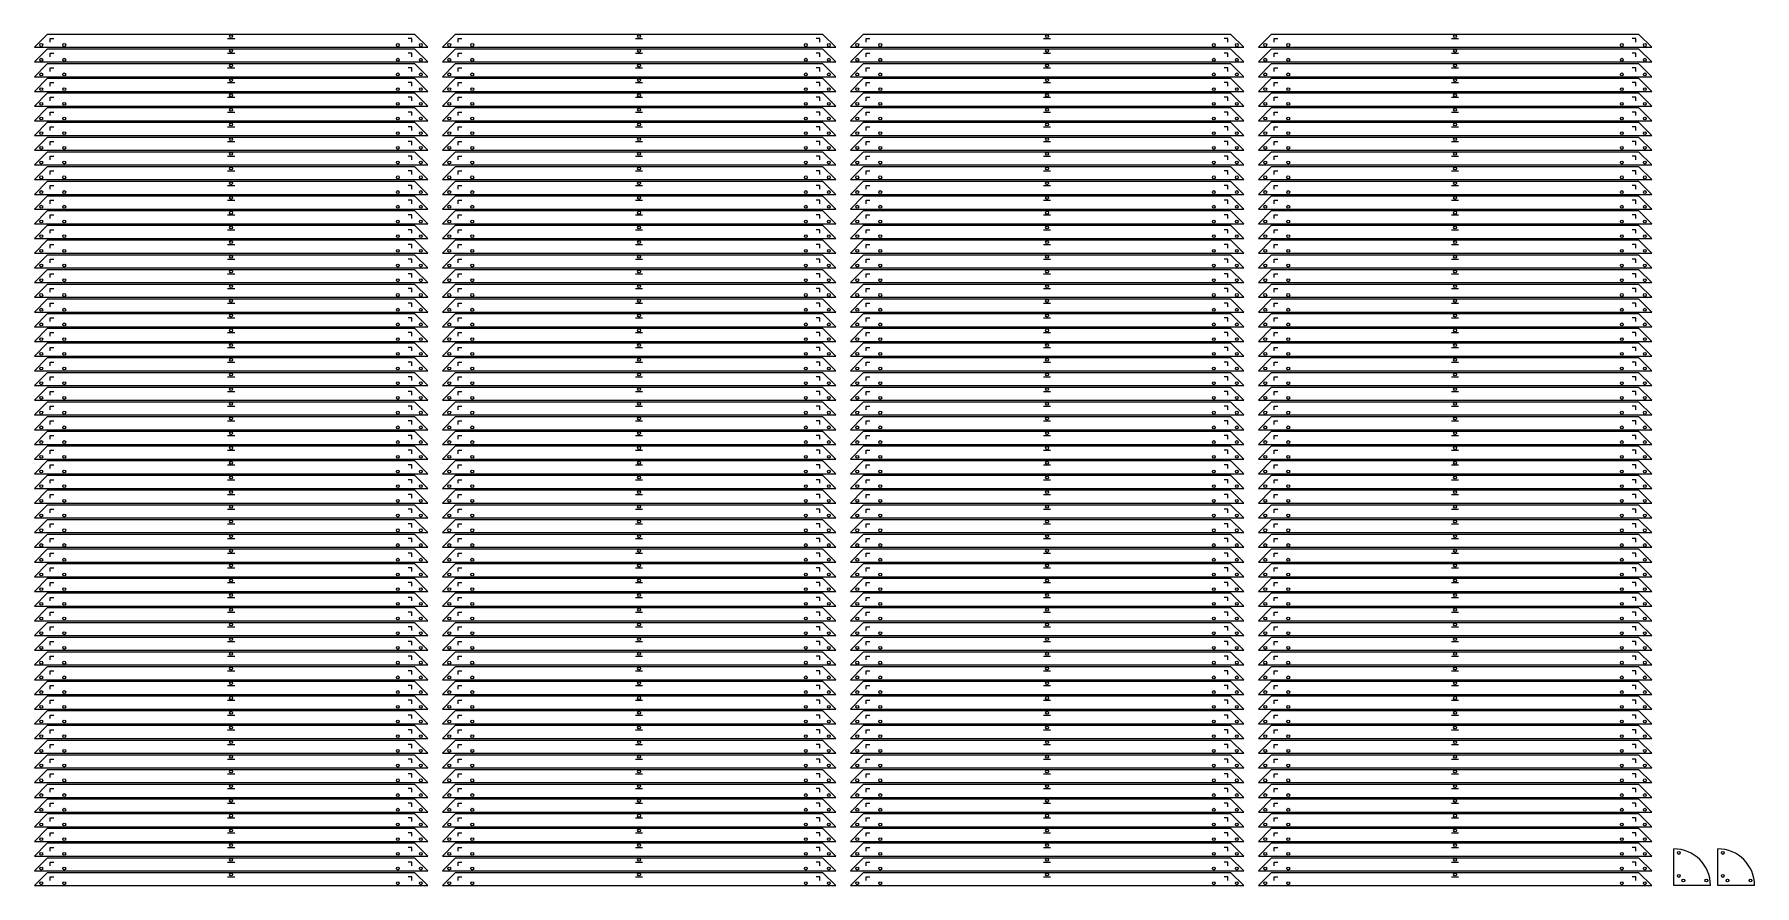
# Model space of a CAD drawing. Header units: inches. Extents: x 0.8 to 94.4, y 0.8 to 47.1.
import ezdxf

# ---------------------------------------------------------------- set-up
doc = ezdxf.new("R2010")
doc.units = ezdxf.units.IN
doc.header["$MEASUREMENT"] = 0
doc.layers.get('0').update_dxf_attribs({"lineweight": 25, "true_color": 0xffffff})

# ---------------------------------------------------------------- blocks, each defined once
blk = doc.blocks.new('side')
blk.add_line((-0.19685, 0.4781), (0.19685, 0.4781))
blk.add_lwpolyline([(-10.7, 0), (10.7, 0), (10, 0.7), (-10, 0.7)], close=True)
for points in [[(-9.8425, 0.28125), (-9.8425, 0.4781), (-9.64565, 0.4781)], [(9.8425, 0.28125), (9.8425, 0.4781), (9.64565, 0.4781)]]:
    blk.add_lwpolyline(points)
for centre in [(-10.325, 0.125), (-9.075, 0.125), (0, 0.6031), (9.075, 0.125), (10.325, 0.125)]:
    blk.add_circle(centre, 0.07812)
blk = doc.blocks.new('fastener')
for p, q in [((0, 0), (0, 2)), ((2, 0), (0, 0))]:
    blk.add_line(p, q)
for centre in [(0.275, 1.775), (0.275, 0.525), (0.525, 0.275), (1.775, 0.275)]:
    blk.add_circle(centre, 0.0781)
blk.add_arc((0, 0), 2, 0, 90)

msp = doc.modelspace()

# ---------------------------------------------------------------- block references
for name, p in [('side', (11.5, 46.4)), ('side', (33.7, 46.4)), ('side', (55.9, 46.4)), ('side', (78.1, 46.4)), ('side', (11.5, 45.6)), ('side', (33.7, 45.6)), ('side', (55.9, 45.6)), ('side', (78.1, 45.6)), ('side', (11.5, 44.8)), ('side', (33.7, 44.8)), ('side', (55.9, 44.8)), ('side', (78.1, 44.8)), ('side', (11.5, 44)), ('side', (33.7, 44)), ('side', (55.9, 44)), ('side', (78.1, 44)), ('side', (11.5, 43.2)), ('side', (11.5, 42.4)), ('side', (33.7, 43.2)), ('side', (33.7, 42.4)), ('side', (55.9, 43.2)), ('side', (55.9, 42.4)), ('side', (78.1, 43.2)), ('side', (78.1, 42.4)), ('side', (11.5, 41.6)), ('side', (33.7, 41.6)), ('side', (55.9, 41.6)), ('side', (78.1, 41.6)), ('side', (11.5, 40.8)), ('side', (33.7, 40.8)), ('side', (55.9, 40.8)), ('side', (78.1, 40.8)), ('side', (11.5, 40)), ('side', (33.7, 40)), ('side', (55.9, 40)), ('side', (78.1, 40)), ('side', (11.5, 39.2)), ('side', (33.7, 39.2)), ('side', (55.9, 39.2)), ('side', (78.1, 39.2)), ('side', (11.5, 38.4)), ('side', (33.7, 38.4)), ('side', (55.9, 38.4)), ('side', (78.1, 38.4)), ('side', (11.5, 37.6)), ('side', (11.5, 36.8)), ('side', (33.7, 37.6)), ('side', (33.7, 36.8)), ('side', (55.9, 37.6)), ('side', (55.9, 36.8)), ('side', (78.1, 37.6)), ('side', (78.1, 36.8)), ('side', (11.5, 36)), ('side', (33.7, 36)), ('side', (55.9, 36)), ('side', (78.1, 36)), ('side', (11.5, 35.2)), ('side', (33.7, 35.2)), ('side', (55.9, 35.2)), ('side', (78.1, 35.2)), ('side', (11.5, 34.4)), ('side', (33.7, 34.4)), ('side', (55.9, 34.4)), ('side', (78.1, 34.4)), ('side', (11.5, 33.6)), ('side', (33.7, 33.6)), ('side', (55.9, 33.6)), ('side', (78.1, 33.6)), ('side', (11.5, 32.8)), ('side', (33.7, 32.8)), ('side', (55.9, 32.8)), ('side', (78.1, 32.8)), ('side', (11.5, 32)), ('side', (11.5, 31.2)), ('side', (33.7, 32)), ('side', (33.7, 31.2)), ('side', (55.9, 32)), ('side', (55.9, 31.2)), ('side', (78.1, 32)), ('side', (78.1, 31.2)), ('side', (11.5, 30.4)), ('side', (33.7, 30.4)), ('side', (55.9, 30.4)), ('side', (78.1, 30.4)), ('side', (11.5, 29.6)), ('side', (33.7, 29.6)), ('side', (55.9, 29.6)), ('side', (78.1, 29.6)), ('side', (11.5, 28.8)), ('side', (33.7, 28.8)), ('side', (55.9, 28.8)), ('side', (78.1, 28.8)), ('side', (11.5, 28)), ('side', (33.7, 28)), ('side', (55.9, 28)), ('side', (78.1, 28)), ('side', (11.5, 27.2)), ('side', (33.7, 27.2)), ('side', (55.9, 27.2)), ('side', (78.1, 27.2)), ('side', (11.5, 26.4)), ('side', (11.5, 25.6)), ('side', (33.7, 26.4)), ('side', (33.7, 25.6)), ('side', (55.9, 26.4)), ('side', (55.9, 25.6)), ('side', (78.1, 26.4)), ('side', (78.1, 25.6)), ('side', (11.5, 24.8)), ('side', (33.7, 24.8)), ('side', (55.9, 24.8)), ('side', (78.1, 24.8)), ('side', (11.5, 24)), ('side', (33.7, 24)), ('side', (55.9, 24)), ('side', (78.1, 24)), ('side', (11.5, 23.2)), ('side', (33.7, 23.2)), ('side', (55.9, 23.2)), ('side', (78.1, 23.2)), ('side', (11.5, 22.4)), ('side', (33.7, 22.4)), ('side', (55.9, 22.4)), ('side', (78.1, 22.4)), ('side', (11.5, 21.6)), ('side', (33.7, 21.6)), ('side', (55.9, 21.6)), ('side', (78.1, 21.6)), ('side', (11.5, 20.8)), ('side', (11.5, 20)), ('side', (33.7, 20.8)), ('side', (33.7, 20)), ('side', (55.9, 20.8)), ('side', (55.9, 20)), ('side', (78.1, 20.8)), ('side', (78.1, 20)), ('side', (11.5, 19.2)), ('side', (33.7, 19.2)), ('side', (55.9, 19.2)), ('side', (78.1, 19.2)), ('side', (11.5, 18.4)), ('side', (33.7, 18.4)), ('side', (55.9, 18.4)), ('side', (78.1, 18.4)), ('side', (11.5, 17.6)), ('side', (33.7, 17.6)), ('side', (55.9, 17.6)), ('side', (78.1, 17.6)), ('side', (11.5, 16.8)), ('side', (33.7, 16.8)), ('side', (55.9, 16.8)), ('side', (78.1, 16.8)), ('side', (11.5, 16)), ('side', (33.7, 16)), ('side', (55.9, 16)), ('side', (78.1, 16)), ('side', (11.5, 15.2)), ('side', (11.5, 14.4)), ('side', (33.7, 15.2)), ('side', (33.7, 14.4)), ('side', (55.9, 15.2)), ('side', (55.9, 14.4)), ('side', (78.1, 15.2)), ('side', (78.1, 14.4)), ('side', (11.5, 13.6)), ('side', (33.7, 13.6)), ('side', (55.9, 13.6)), ('side', (78.1, 13.6)), ('side', (11.5, 12.8)), ('side', (33.7, 12.8)), ('side', (55.9, 12.8)), ('side', (78.1, 12.8)), ('side', (11.5, 12)), ('side', (33.7, 12)), ('side', (55.9, 12)), ('side', (78.1, 12)), ('side', (11.5, 11.2)), ('side', (33.7, 11.2)), ('side', (55.9, 11.2)), ('side', (78.1, 11.2)), ('side', (11.5, 10.4)), ('side', (11.5, 9.6)), ('side', (33.7, 10.4)), ('side', (33.7, 9.6)), ('side', (55.9, 10.4)), ('side', (55.9, 9.6)), ('side', (78.1, 10.4)), ('side', (78.1, 9.6)), ('side', (11.5, 8.8)), ('side', (33.7, 8.8)), ('side', (55.9, 8.8)), ('side', (78.1, 8.8)), ('side', (11.5, 8)), ('side', (33.7, 8)), ('side', (55.9, 8)), ('side', (78.1, 8)), ('side', (11.5, 7.2)), ('side', (33.7, 7.2)), ('side', (55.9, 7.2)), ('side', (78.1, 7.2)), ('side', (11.5, 6.4)), ('side', (33.7, 6.4)), ('side', (55.9, 6.4)), ('side', (78.1, 6.4)), ('side', (11.5, 5.6)), ('side', (33.7, 5.6)), ('side', (55.9, 5.6)), ('side', (78.1, 5.6)), ('side', (11.5, 4.8)), ('side', (11.5, 4)), ('side', (33.7, 4.8)), ('side', (33.7, 4)), ('side', (55.9, 4.8)), ('side', (55.9, 4)), ('side', (78.1, 4.8)), ('side', (78.1, 4)), ('side', (11.5, 3.2)), ('side', (33.7, 3.2)), ('side', (55.9, 3.2)), ('side', (78.1, 3.2)), ('side', (11.5, 2.4)), ('side', (33.7, 2.4)), ('side', (55.9, 2.4)), ('side', (78.1, 2.4)), ('side', (11.5, 1.6)), ('side', (33.7, 1.6)), ('side', (55.9, 1.6)), ('side', (78.1, 1.6)), ('fastener', (90, 0.8)), ('fastener', (92.4, 0.8)), ('side', (11.5, 0.8)), ('side', (33.7, 0.8)), ('side', (55.9, 0.8)), ('side', (78.1, 0.8))]:
    msp.add_blockref(name, p)

doc.saveas('drawing.dxf')
